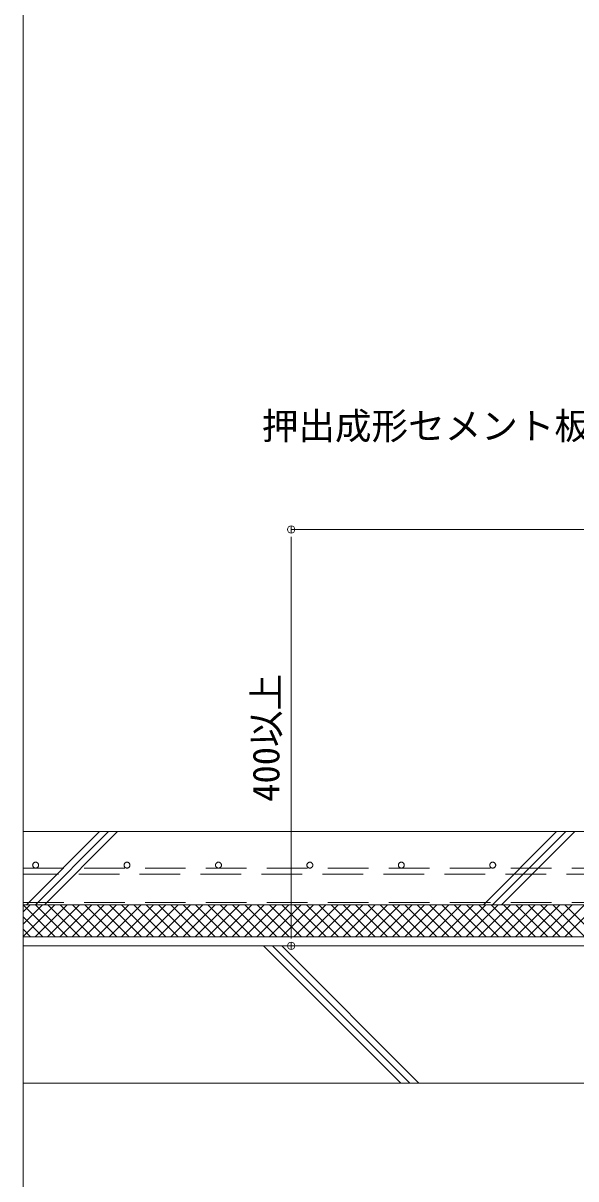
# Model space of a CAD drawing. Units: millimetres, scale not verified. Extents: x -5854 to 2760, y -1910 to 1910.
# Drawn here: x -1800 to -1195, y -1032 to 231 of the extents above; entities that cross this region are included whole.
import ezdxf
from ezdxf.enums import TextEntityAlignment as Align

# ---------------------------------------------------------------- set-up
doc = ezdxf.new("R2010")
doc.units = ezdxf.units.MM
doc.header["$LTSCALE"] = 7
doc.linetypes.add('USER1', pattern=[9.525, 6.35, -3.175])
for name, color, linetype, lineweight in [('0-0_0', 7, 'Continuous', 9), ('0-1_HATCH', 9, 'Continuous', 18), ('0-2_KUTAI', 3, 'Continuous', 18), ('0-3_BOUSUI', 1, 'Continuous', 18), ('0-4_MOJI', 7, 'Continuous', 18), ('0-6_TENSEN', 4, 'USER1', 18), ('0-7_BUHIN', 7, 'Continuous', 9), ('0-9_sunpo', 7, 'Continuous', 18)]:
    doc.layers.add(name, color=color, linetype=linetype, lineweight=lineweight)
doc.styles.add('ＭＳ ゴシック', font='')
doc.styles.get('ＭＳ ゴシック').set_extended_font_data('MS Gothic')

# ---------------------------------------------------------------- blocks, each defined once
blk = doc.blocks.new('_DOT')
at = {"layer": '0-0_0'}
for p, q in [((-0.5, 0), (-1, 0)), ((0.25, 0), (-0.25, 0))]:
    blk.add_line(p, q, dxfattribs=at)
blk.add_circle((0, 0), 0.25, dxfattribs=at)

msp = doc.modelspace()

# ---------------------------------------------------------------- linework, layer by layer
at = {"layer": '0-0_0', "lineweight": 18}
msp.add_lwpolyline([(-1800, -1320), (1800, -1320), (1800, 1080), (-1800, 1080)], close=True, dxfattribs=at)
at = {"layer": '0-1_HATCH'}
for p, q in [((-1796.423, -732.316), (-1716.423, -652.316)), ((-1786.523, -732.316), (-1706.523, -652.316)), ((-1776.624, -732.316), (-1696.624, -652.316)), ((-1296.423, -732.316), (-1216.423, -652.316)), ((-1286.523, -732.316), (-1206.523, -652.316)), ((-1276.624, -732.316), (-1196.624, -652.316)), ((-1800.003, -740.185), (-1792.135, -732.316)), ((-1800.003, -753.655), (-1778.664, -732.316)), ((-1800.003, -767.125), (-1765.194, -732.316)), ((-1764.956, -767.316), (-1799.956, -732.316)), ((-1786.723, -767.316), (-1751.723, -732.316)), ((-1751.486, -767.316), (-1786.486, -732.316)), ((-1773.253, -767.316), (-1738.253, -732.316)), ((-1738.015, -767.316), (-1773.015, -732.316)), ((-1759.783, -767.316), (-1724.783, -732.316)), ((-1724.545, -767.316), (-1759.545, -732.316)), ((-1746.312, -767.316), (-1711.312, -732.316)), ((-1711.075, -767.316), (-1746.075, -732.316)), ((-1732.842, -767.316), (-1697.842, -732.316)), ((-1697.604, -767.316), (-1732.604, -732.316)), ((-1719.371, -767.316), (-1684.371, -732.316)), ((-1684.134, -767.316), (-1719.134, -732.316)), ((-1705.901, -767.316), (-1670.901, -732.316)), ((-1670.663, -767.316), (-1705.663, -732.316)), ((-1692.431, -767.316), (-1657.431, -732.316)), ((-1657.193, -767.316), (-1692.193, -732.316)), ((-1678.96, -767.316), (-1643.96, -732.316)), ((-1643.723, -767.316), (-1678.723, -732.316)), ((-1665.49, -767.316), (-1630.49, -732.316)), ((-1630.252, -767.316), (-1665.252, -732.316)), ((-1652.02, -767.316), (-1617.02, -732.316)), ((-1616.782, -767.316), (-1651.782, -732.316)), ((-1638.549, -767.316), (-1603.549, -732.316)), ((-1603.311, -767.316), (-1638.311, -732.316)), ((-1625.079, -767.316), (-1590.079, -732.316)), ((-1589.841, -767.316), (-1624.841, -732.316)), ((-1611.608, -767.316), (-1576.608, -732.316)), ((-1576.371, -767.316), (-1611.371, -732.316)), ((-1598.138, -767.316), (-1563.138, -732.316)), ((-1562.9, -767.316), (-1597.9, -732.316)), ((-1584.668, -767.316), (-1549.668, -732.316)), ((-1549.43, -767.316), (-1584.43, -732.316)), ((-1571.197, -767.316), (-1536.197, -732.316)), ((-1535.96, -767.316), (-1570.96, -732.316)), ((-1557.727, -767.316), (-1522.727, -732.316)), ((-1522.489, -767.316), (-1557.489, -732.316)), ((-1544.256, -767.316), (-1509.256, -732.316)), ((-1509.019, -767.316), (-1544.019, -732.316)), ((-1530.786, -767.316), (-1495.786, -732.316)), ((-1495.548, -767.316), (-1530.548, -732.316)), ((-1517.316, -767.316), (-1482.316, -732.316)), ((-1482.078, -767.316), (-1517.078, -732.316)), ((-1503.845, -767.316), (-1468.845, -732.316)), ((-1468.608, -767.316), (-1503.608, -732.316)), ((-1490.375, -767.316), (-1455.375, -732.316)), ((-1455.137, -767.316), (-1490.137, -732.316)), ((-1476.905, -767.316), (-1441.905, -732.316)), ((-1441.667, -767.316), (-1476.667, -732.316)), ((-1463.434, -767.316), (-1428.434, -732.316)), ((-1428.196, -767.316), (-1463.196, -732.316)), ((-1449.964, -767.316), (-1414.964, -732.316)), ((-1414.726, -767.316), (-1449.726, -732.316)), ((-1436.493, -767.316), (-1401.493, -732.316)), ((-1401.256, -767.316), (-1436.256, -732.316)), ((-1423.023, -767.316), (-1388.023, -732.316)), ((-1387.785, -767.316), (-1422.785, -732.316)), ((-1409.553, -767.316), (-1374.553, -732.316)), ((-1374.315, -767.316), (-1409.315, -732.316)), ((-1396.082, -767.316), (-1361.082, -732.316)), ((-1360.845, -767.316), (-1395.845, -732.316)), ((-1382.612, -767.316), (-1347.612, -732.316)), ((-1347.374, -767.316), (-1382.374, -732.316)), ((-1369.141, -767.316), (-1334.141, -732.316)), ((-1333.904, -767.316), (-1368.904, -732.316)), ((-1355.671, -767.316), (-1320.671, -732.316)), ((-1320.433, -767.316), (-1355.433, -732.316)), ((-1342.201, -767.316), (-1307.201, -732.316)), ((-1306.963, -767.316), (-1341.963, -732.316)), ((-1328.73, -767.316), (-1293.73, -732.316)), ((-1293.493, -767.316), (-1328.493, -732.316)), ((-1315.26, -767.316), (-1280.26, -732.316)), ((-1280.022, -767.316), (-1315.022, -732.316)), ((-1301.79, -767.316), (-1266.79, -732.316)), ((-1266.552, -767.316), (-1301.552, -732.316)), ((-1288.319, -767.316), (-1253.319, -732.316)), ((-1253.081, -767.316), (-1288.081, -732.316)), ((-1274.849, -767.316), (-1239.849, -732.316)), ((-1239.611, -767.316), (-1274.611, -732.316)), ((-1261.378, -767.316), (-1226.378, -732.316)), ((-1226.141, -767.316), (-1261.141, -732.316)), ((-1247.908, -767.316), (-1212.908, -732.316)), ((-1212.67, -767.316), (-1247.67, -732.316)), ((-1234.438, -767.316), (-1199.438, -732.316)), ((-1199.2, -767.316), (-1234.2, -732.316)), ((-1220.967, -767.316), (-1185.967, -732.316)), ((-1185.73, -767.316), (-1220.73, -732.316)), ((-1207.497, -767.316), (-1172.497, -732.316)), ((-1172.259, -767.316), (-1207.259, -732.316)), ((-1778.426, -767.316), (-1800.003, -745.739)), ((-1791.897, -767.316), (-1800.003, -759.209)), ((-1536.922, -777.316), (-1386.922, -927.316)), ((-1527.023, -777.316), (-1377.023, -927.316)), ((-1517.123, -777.316), (-1367.123, -927.316))]:
    msp.add_line(p, q, dxfattribs=at)
at = {"layer": '0-2_KUTAI'}
for p, q in [((-900.306, -652.316), (-1800, -652.316)), ((-1800, -777.316), (-560, -777.316)), ((-410, -927.316), (-1800.003, -927.316))]:
    msp.add_line(p, q, dxfattribs=at)
msp.add_lwpolyline([(-1800, -732.316), (-725, -732.316), (-710, -747.316), (-621.926, -747.316), (-590, -715.389), (-590, -632.316)], dxfattribs=at)
at = {"layer": '0-3_BOUSUI'}
msp.add_lwpolyline([(-1800, -767.316), (-613.642, -767.316), (-570, -723.674), (-570, -358.079)], dxfattribs=at)
at = {"layer": '0-6_TENSEN'}
msp.add_lwpolyline([(-1800, -692.316), (-961.306, -692.316), (-961.306, -698.777), (-1800, -698.777)], dxfattribs=at)
for centre in [(-1786.306, -689.085), (-1686.306, -689.085), (-1586.306, -689.085), (-1486.306, -689.085), (-1386.306, -689.085), (-1286.306, -689.085)]:
    msp.add_circle(centre, 3.231, dxfattribs=at)
at = {"layer": '0-7_BUHIN', "linetype": 'USER1'}
msp.add_lwpolyline([(-1800, -729.816), (-723.965, -729.816), (-708.965, -744.816), (-622.962, -744.816), (-592.5, -714.354)], dxfattribs=at)
at = {"layer": '0-9_sunpo'}
for p, q in [((-722.929, -322.296), (-1506.769, -322.296)), ((-1506.769, -761.316), (-1506.769, -338.296)), ((-1479.167, -777.316), (-1506.769, -777.316))]:
    msp.add_line(p, q, dxfattribs=at)

# ---------------------------------------------------------------- block references
at = {"layer": '0-9_sunpo', "xscale": 16, "yscale": 16}
for p, rotation in [((-1506.769, -322.296), 90), ((-1506.769, -777.316), 270)]:
    msp.add_blockref('_DOT', p, dxfattribs=dict(at, rotation=rotation))

# ---------------------------------------------------------------- texts
at = {"layer": '0-4_MOJI', "style": 'ＭＳ ゴシック'}
msp.add_text('押出成形セメント板（t=15)', height=29.33, dxfattribs=at).set_placement((-1538.875, -232.586), align=Align.BOTTOM_LEFT)
at = {"layer": '0-9_sunpo', "style": 'ＭＳ ゴシック'}
msp.add_text('400以上', height=29.33, rotation=90, dxfattribs=at).set_placement((-1510.8, -619.806), align=Align.BOTTOM_LEFT)

doc.saveas('drawing.dxf')
